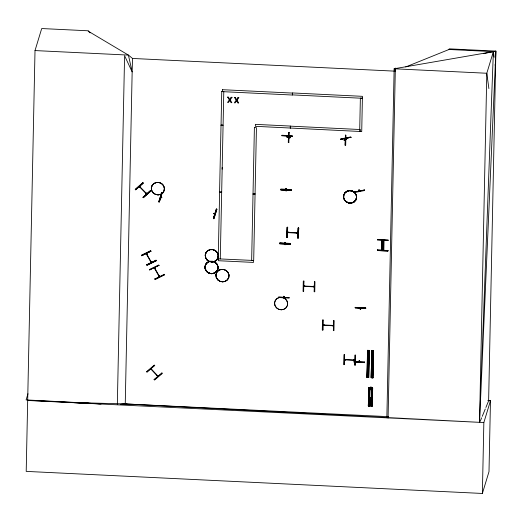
<?xml version="1.0" encoding="UTF-8"?>
<svg xmlns="http://www.w3.org/2000/svg" width="522" height="522" viewBox="0 0 522 522"><rect width="100%" height="100%" fill="white"/><g stroke="black" fill="none" stroke-linecap="round" stroke-linejoin="round"><path stroke-width="0.78" d="M388.074 417.92L395.278 71.168L395.767 68.03M90.058 32.853L88.277 31.203L88.401 30.798L41.708 28.54L35.013 50.575L26.204 471.392L482.374 493.46L488.997 471.653L490.471 400.746L488.037 400.628M117.333 404.622L124.588 55.73L132.157 71.879L125.247 403.924L120.504 404.354L126.879 403.917M221.687 191.965L219.56 192.142L221.034 125.052M218.49 258.768L218.45 260.719L253.47 262.416L253.516 260.465L218.235 258.847L219.625 192.031L221.667 192.129M220.277 258.945L223.077 125.15M222.163 169.154L222.196 167.523M290.271 128.099L290.31 126.148L360.35 129.534L360.31 131.485L255.343 126.317L255.382 124.366L290.402 126.063L290.363 128.007M303.719 291.015L303.08 291.165L303.289 281.136L303.921 280.993M303.099 291.152L303.523 291.165L303.811 281.123L303.66 291.198M304.717 285.952C305.683 287.27 302.336 285.704 304.717 286.004M304.711 286.454L304.828 286.063L303.876 286.017M313.317 286.924C312.698 284.451 315.575 288.222 313.33 286.421M314.375 281.684L314.962 281.71L314.753 291.733L314.166 291.707L314.433 281.502M314.74 291.713L314.322 291.687L314.531 281.665M322.909 329.93L322.27 330.087L322.531 320.045L323.118 319.908M323.059 320.09L322.85 330.113L322.922 320.058M333.46 325.787L324.123 325.33C322.779 326.061 322.733 324.195 324.129 324.984L333.467 325.434M323.901 325.376L323.908 324.867M324.123 325.33L324.129 324.984M332.318 325.78L332.299 325.382M332.507 325.793L332.521 325.337M333.238 325.826L333.323 325.395M333.623 320.417L334.152 320.625L333.943 330.648L333.356 330.622L333.656 320.56L333.46 330.596M344.376 364.506L343.737 364.663L343.965 354.621L344.585 354.484M344.324 364.689L344.533 354.666M354.927 360.363L345.59 359.906C344.292 360.585 344.2 358.823 345.597 359.56L354.934 360.01M345.368 359.952L345.486 359.554L344.54 359.508M345.59 359.906L345.597 359.56M353.759 360.304L353.766 359.958M353.981 360.369L353.988 359.912M354.706 360.402L354.797 359.971M355.091 354.993L355.619 355.201L355.41 365.224L354.829 365.198L355.123 355.13L354.914 365.152M367.077 377.517L367.945 350.308L367.436 377.458L367.775 377.536L368.343 350.392L367.964 350.249L367.514 350.36L366.953 377.504L367.436 377.458M367.331 377.452L367.893 350.308M367.645 377.543L368.343 350.392M367.997 377.563L368.539 350.406L369.361 350.445L368.773 377.595L367.971 377.55L368.539 350.406M368.454 377.504L368.917 350.36L368.349 377.504L368.715 377.602M368.669 377.589L369.361 350.445M372.036 406.103L372.715 388.055L368.963 387.787L368.304 405.953L368.839 405.972L368.284 405.946L368.982 387.813M368.539 405.914L368.917 387.813M368.604 405.92L369.074 387.409L369.015 405.992L369.341 387.879L369.896 387.905L369.498 406.012L369.896 387.905M368.747 405.972L369.211 387.866L368.819 405.979M368.969 405.979L369.517 406.005L369.426 387.885M370.202 387.768L370.392 387.135L371.462 387.187L371.266 387.983L371.462 387.344M370.77 387.115L371.155 387.317M371.116 406.109L371.775 387.924L371.651 406.123L371.103 406.103L371.527 388.009M371.657 377.687L372.121 350.536L371.553 377.68L371.918 377.778L372.564 350.621L372.186 350.477L371.742 350.582L371.175 377.726L371.762 350.595L371.201 377.739L372.003 377.765M371.801 387.97L371.566 406.129L372.029 388.022M371.873 377.765L372.564 350.621M371.423 406.07L371.775 387.924M372.271 377.797L372.76 350.634L373.21 350.523L373.589 350.673L372.995 377.824L372.199 377.778L373.021 377.817M371.781 406.136L372.303 387.565L371.801 406.142L372.336 406.162M372.323 377.791L373.191 350.582L372.682 377.732M372.577 377.732L373.139 350.588M372.108 406.103L372.447 387.996M372.577 387.578L372.427 389.79L368.923 389.621M372.943 377.824L373.589 350.673M377.478 249.823L377.406 250.56L387.918 251.036L377.413 250.488M377.628 239.983L377.641 239.422L388.153 239.957L388.133 240.485L377.68 239.8M381.504 250.201L381.719 240.172M383.84 250.306L384.048 240.283M387.911 251.069L387.983 250.332M479.542 422.167L486.804 73.256L493.375 51.632L495.9 51.104L488.625 400.831M482.374 493.46L483.848 422.552L490.471 400.746L488.031 400.766M35.013 50.575L128.464 55.097L132.503 58.451L132.164 71.879L128.399 55.091L88.277 31.203M281.965 135.811L281.978 135.25L292.49 135.818L292.47 136.379L282.017 135.629M291.335 190.602L291.387 189.577L280.882 189.003L280.829 190.028L291.335 190.602L280.843 189.956M279.74 243.767L290.245 244.342L279.733 243.781L279.772 242.834L290.284 243.402L290.239 244.348M278.624 297.605L278.644 297.051L289.149 297.625L289.142 298.108L278.637 297.54M287.035 136.19L287.465 137.116L287.009 137.097L287.035 136.085M286.304 189.858L286.271 190.967L285.939 189.943M285.886 188.84C286.434 187.92 286.846 190.054 285.919 189.643L285.945 188.736L286.363 188.866M287.374 137.116L287.433 136.242M285.247 243.311L284.784 243.363L284.771 242.443M285.227 244.596L284.803 244.674C284.718 242.091 285.906 245.66 284.692 244.564M284.823 243.396C284.333 241.725 285.991 242.495 285.188 243.52M286.284 189.662L286.31 188.755M284.138 297.142L283.714 297.22L283.74 296.32L284.144 296.372L284.079 297.344M285.169 244.694L285.188 243.787M285.188 243.415L285.214 242.508L284.849 242.489M284.079 297.24L284.105 296.339M288.907 142.343L288.268 142.493L288.601 132.451L289.181 132.32M289.201 137.756C288.496 137.051 290.669 137.123 289.932 137.795M345.238 140.411L344.285 140.464L344.298 139.961M345.016 140.451L345.107 140.02M345.381 135.231L345.962 135.263L345.688 145.279L345.101 145.246L345.433 135.048M355.214 307.895L355.234 307.341L365.739 307.902L365.72 308.469L355.273 307.712M354.086 362.105L364.591 362.653L354.086 362.111L354.151 361.374M360.682 309.096L360.219 309.148L360.206 308.228M360.258 309.181L360.284 308.169M359.593 361.648L359.169 361.726L359.195 360.819L359.599 360.878L359.534 361.85M360.624 309.2L360.65 308.293L360.226 308.378M359.534 361.746L359.56 360.846M364.591 362.686L364.656 361.948M449.011 49.486L493.375 51.632L479.555 422.167L495.9 51.104L449.207 48.846L449.011 49.486L405.731 66.953M287.283 237.177L286.643 237.314L287.074 227.298L287.596 227.298L287.165 237.308L287.518 227.318M287.224 237.36L287.713 227.168M287.544 232.531C291.348 231.194 285.377 234.228 288.398 232.192M297.932 233.249C296.463 233.987 296.476 231.944 297.945 232.897M296.985 233.236L297.005 232.779M297.71 233.282L297.808 232.851M298.245 228.029L297.827 238.052L298.245 228.029L298.741 228.101L298.31 238.117L297.723 238.078L298.212 227.886M298.297 238.097L298.695 228.081M387.931 250.625L377.432 250.025M290.265 243.963L279.805 243.037M278.644 297.168L289.155 297.684M387.99 417.913L388.094 416.647L125.247 403.93L74.431 402.56M139.413 186.811C140.431 185.734 140.392 188.84 139.302 186.622M146.264 193.094L145.886 193.434M146.845 193.838C145.984 191.789 145.292 194.438 146.773 193.708M150.838 369.087L151.184 368.793M150.727 368.897C151.112 370.503 152.581 369.184 150.995 368.669M157.513 375.54C156.47 375.475 157.97 377.034 158.009 376.062M158.114 376.258L157.468 375.435L157.168 375.833M280.856 189.493L291.406 189.858M354.112 361.576L364.617 362.151L354.099 361.557M286.956 136.144L287.009 137.097M287.426 137.012L286.898 136.986M285.867 188.69L285.919 189.747M285.86 189.891L285.906 190.948M286.33 190.765L286.35 190.067M359.123 360.774L359.169 361.726M27.979 393.745L26.1 399.924L90.456 403.238M150.969 251.128L141.736 255.636M146.969 265.248L156.208 260.739L146.976 265.28L146.747 264.602M159.047 265.293L149.814 269.809M155.987 260.087L156.208 260.759M155.054 279.44L164.267 274.872L155.047 279.446L154.825 278.768M164.286 274.937L164.065 274.259M229.804 100.335L228.382 102.534L227.54 102.488L229.302 99.93L227.651 97.014M231.174 97.183L229.726 99.421L228.447 97.053M154.78 365.315L154.329 365.08L146.604 371.644L147.054 371.886M229.752 100.518L231.05 102.658L231.853 102.697L230.228 99.826M230.169 100.009L232.022 97.222M236.623 100.661L235.2 102.86L234.352 102.821L236.12 100.257L234.469 97.34M237.993 97.516L236.544 99.748L235.265 97.379M236.57 100.844L237.869 102.991L238.671 103.03L237.047 100.152M236.988 100.335L238.841 97.555M154.173 379.474L154.512 380.075L162.244 373.498L161.905 372.904M290.31 243.611L279.772 243.272M350.98 137.266L340.762 139.309M364.46 189.806L364.539 190.537L354.321 192.572L354.242 191.848M383.52 240.081L383.311 250.103M382.143 250.045L382.241 240.159L382.032 250.182M368.604 405.803L372.108 405.972L369.308 405.835M382.202 244.87L383.37 244.922M383.35 245.621L382.189 245.562M161.735 192.357L162.296 192.527L159.308 202.06L158.747 201.883L161.735 192.35L162.238 192.461L159.256 201.994L162.159 192.461M161.787 192.344L158.753 201.877M161.781 197.362C160.195 198.386 161.892 196.305 161.631 197.845M214.705 213.531C214.522 214.947 212.872 212.317 214.901 213.648M216.486 209.068L213.452 218.574L216.421 209.028L216.898 209.218L213.916 218.751L213.354 218.581L216.336 209.048L216.898 209.224L213.916 218.744M480.136 421.502L481.649 417.815M482.256 416.334L485.29 408.954M485.897 407.48L488.324 401.568M146.14 253.64C146.03 255.01 147.719 254.508 146.519 253.49M146.545 254.475L147.008 254.247M150.649 261.816L151.015 261.555L151.471 262.449M151.119 261.594C150.042 260.961 150.975 263.271 151.419 262.24M154.597 267.655C156.222 269.287 153.357 268.504 154.688 267.819M154.669 268.7L155.034 268.438M159.145 275.786L158.708 275.916L159.23 276.771M159.549 276.614L159.125 275.675L158.681 276.007M288.568 232.655L296.764 233.164M345.636 138.506L345.838 139.472L346.269 139.309M345.753 139.413C346.693 140.294 346.269 137.854 345.636 138.721M358.842 190.093L359.358 190.067M358.784 190.028L358.999 190.961L359.475 190.758M304.789 286.447L303.869 286.363M290.01 137.782L289.097 137.697M297.788 233.275L296.874 233.171M388.094 416.647L386.854 417.796L394.143 68.773L493.375 51.632L494.138 57.276M135.237 189.453L142.819 182.72L135.257 189.447L135.642 189.871L143.224 183.144L142.819 182.726M139.922 187.333L140.301 187.091L139.642 186.465M143.328 197.701L150.91 190.993L143.328 197.727L142.924 197.316L150.506 190.589L150.904 191M147.002 372.069L154.695 365.4L146.963 371.971M151.334 369.615L151.719 369.387L151.073 368.747M359.475 190.974L359.227 189.982L358.868 190.054L359.09 190.941M284.829 243.663L284.803 244.674M359.156 360.852L359.665 360.95M371.155 387.291L370.718 387.35M344.239 364.656L344.389 354.634M286.643 237.308L287.126 227.285L287.655 227.351M141.684 255.819L141.403 255.323L150.643 250.801L150.917 251.304M150.669 250.828L141.416 255.317M146.695 264.784L155.98 260.289L146.747 264.837M159.073 276.608L159.517 276.477L159.047 275.714M154.773 278.95L164.058 274.455M483.803 53.538L493.375 51.632M340.709 139.491L340.572 138.943L350.804 136.927L350.928 137.449M354.184 192.031L364.434 190.008L354.216 192.089M367.586 350.373L366.973 377.51L367.775 377.536M146.454 193.995L145.847 193.316M74.378 402.736L101.118 403.917M132.503 58.451L395.278 71.168L394.143 68.773L486.804 73.256L488.886 88.583M362.412 98.208L360.369 98.11L359.678 131.518L361.72 131.616L362.431 96.329L292.392 92.936L292.353 94.887L362.392 98.28M227.599 97.196L228.395 97.236M231.122 97.366L231.97 97.405M234.411 97.523L235.213 97.562M237.941 97.692L238.782 97.738M220.95 125.326L222.992 125.424M253.04 193.518L255.082 193.616M253.007 194.393L255.049 194.491M388.146 240.368L377.641 239.859M377.419 249.999L387.924 250.508M304.939 286.069L313.109 286.461M313.22 286.467L314.166 286.513M304.926 286.415L313.102 286.813M313.207 286.813L314.159 286.865M323.066 324.932L324.018 324.978M332.41 325.382L333.356 325.428M323.059 325.278L324.012 325.33M332.403 325.735L333.349 325.78M353.877 359.958L354.829 360.004M344.533 359.854L345.479 359.906M353.87 360.31L354.816 360.356M369.256 387.722L372.212 387.866M369.217 389.562L372.173 389.706M369.478 397.464L372.277 397.601L369.452 397.536M369.439 399.297L372.245 399.434L369.413 399.376M369.406 400.935L372.212 401.066L369.387 401.007M27.738 400.296L89.001 403.265M95.474 403.578L99.526 403.774M27.679 400.478L483.848 422.552L125.247 403.93M96.152 403.532L101.04 403.78M344.187 140.007L345.14 140.059M289.103 137.345L290.056 137.397M344.181 140.353L345.127 140.405M355.234 307.36L365.739 307.934M355.228 307.778L365.733 308.345M355.234 307.778L365.739 308.352M298.153 228.068L298.741 228.107M287.557 232.186L288.503 232.251M288.614 232.257L296.783 232.819M296.887 232.825L297.84 232.89M214.007 213.315L213.857 213.792M149.723 269.881L158.929 265.326M344.285 140.464L344.194 139.916L345.244 140.066M383.618 240.244L383.357 250.26M345.486 135.205L345.192 145.207M289.945 137.286L290.043 137.834L288.986 137.691M213.883 213.328L214.796 213.615M160.959 197.159L161.866 197.447M213.779 213.661L214.692 213.948M160.854 197.492L161.761 197.779M283.655 297.299L283.661 296.274L284.209 296.45M360.65 308.293L360.676 309.278L360.154 309.07M140.372 187.215L146.036 193.01M146.114 193.088L146.767 193.76M139.374 186.7L140.033 187.372M140.111 187.45L145.775 193.244M151.791 369.511L157.324 375.416M157.403 375.494L158.042 376.179M150.806 368.976L151.445 369.661M151.517 369.739L157.057 375.644M157.129 375.723L157.774 376.408M146.662 253.627L146.963 254.39M158.995 265.476L158.714 264.974L149.481 269.489L149.755 269.991M154.59 267.747L155.041 268.556M155.093 268.647L158.995 275.623M147.015 254.482L150.917 261.45M150.969 261.548L151.419 262.357M154.264 267.903L154.721 268.713M154.773 268.804L158.668 275.779M158.727 275.87L159.177 276.68M146.643 254.547L146.193 253.855M146.695 254.638L150.597 261.607M150.649 261.705L151.099 262.514M359.227 189.982L359.449 190.869M346.021 138.539L346.243 139.426M345.662 138.611L345.884 139.498M495.13 64.539L495.456 66.953M292.477 136.216L281.978 135.687M221.752 91.402L221.054 124.81L223.096 124.908L223.794 91.5L221.752 91.402M222.496 89.699L222.45 91.644L292.496 95.037L292.535 93.086L222.496 89.699M254.397 127.577L251.65 260.328L253.692 260.432L256.439 127.675L254.397 127.577M382.313 244.877C382.078 247.16 384.59 244.185 382.313 244.877M288.992 132.477L288.712 142.493L288.992 132.477M368.669 402.736L372.173 402.906L368.669 402.736M368.643 403.963L372.147 404.132L368.643 403.963M143.126 183.013L135.55 189.74L143.165 183.046M150.564 190.595L143.035 197.394L150.577 190.628M161.911 373.093L154.12 379.657L161.911 373.093M150.851 251.16L141.619 255.676L150.851 251.16M350.895 137.293L340.677 139.335L350.895 137.293M153.168 192.827A6.558 6.205 16.9 0 0 164.143 190.563A6.558 6.205 16.9 0 0 156.306 182.55A6.597 6.238 16.9 0 0 153.135 192.853A6.597 6.238 16.9 0 0 164.182 190.576A6.597 6.238 16.9 0 0 156.3 182.517A6.558 6.205 16.9 0 0 153.168 192.827M153.161 192.768A6.597 6.238 16.9 0 0 164.202 190.497A6.597 6.238 16.9 0 0 156.319 182.432A6.597 6.238 16.9 0 0 153.161 192.768M276.373 307.771A6.584 6.231 16.9 0 0 287.394 305.5A6.584 6.231 16.9 0 0 279.524 297.455A6.584 6.231 16.9 0 0 276.373 307.771M276.386 307.693A6.597 6.238 16.9 0 0 287.433 305.422A6.597 6.238 16.9 0 0 279.551 297.357A6.597 6.238 16.9 0 0 276.386 307.693M206.79 271.668A6.558 6.205 16.9 0 0 217.765 269.404A6.597 6.238 16.9 0 0 209.922 261.359A6.597 6.238 16.9 0 0 206.764 271.694A6.597 6.238 16.9 0 0 217.804 269.417A6.558 6.205 16.9 0 0 209.935 261.392A6.558 6.205 16.9 0 0 206.79 271.668M216.806 271.186A6.558 6.205 16.9 0 0 213.348 261.424A6.545 6.192 16.9 0 1 216.8 271.172A6.558 6.205 16.9 0 1 206.118 270.664A6.558 6.205 16.9 0 1 209.975 261.261A6.597 6.238 16.9 0 1 217.831 269.332A6.597 6.238 16.9 0 1 206.784 271.61A6.597 6.238 16.9 0 1 209.948 261.274A6.545 6.192 16.9 0 0 206.131 270.657A6.545 6.192 16.9 0 0 216.8 271.172M207.045 259.995A6.558 6.205 16.9 0 0 218.02 257.738A6.558 6.205 16.9 0 0 210.183 249.725A6.558 6.205 16.9 0 0 207.045 259.995M207.084 259.858A6.558 6.205 16.9 0 0 218.059 257.594A6.558 6.205 16.9 0 0 210.229 249.581A6.597 6.238 16.9 0 0 207.038 259.936A6.597 6.238 16.9 0 0 218.079 257.666A6.597 6.238 16.9 0 0 210.203 249.601A6.558 6.205 16.9 0 0 207.084 259.858A6.545 6.192 16.9 0 0 218.046 257.594A6.545 6.192 16.9 0 0 210.229 249.601A6.545 6.192 16.9 0 0 207.09 259.852M217.746 279.812A6.558 6.205 16.9 0 0 228.721 277.547A6.558 6.205 16.9 0 0 220.884 269.535A6.558 6.205 16.9 0 0 217.746 279.812M217.739 279.753A6.597 6.238 16.9 0 0 228.786 277.476A6.597 6.238 16.9 0 0 220.904 269.417A6.597 6.238 16.9 0 0 217.739 279.753A6.597 6.238 16.9 0 0 228.78 277.482A6.597 6.238 16.9 0 0 220.904 269.417A6.597 6.238 16.9 0 0 217.739 279.753M344.487 200.089A6.584 6.231 16.9 0 0 355.834 200.037A6.597 6.238 16.9 0 0 349.812 190.654A6.597 6.238 16.9 0 0 344.481 200.089A6.597 6.238 16.9 0 0 355.847 200.037A6.584 6.231 16.9 0 0 349.812 190.674A6.584 6.231 16.9 0 0 344.487 200.089M344.553 199.933A6.558 6.205 16.9 0 0 355.854 199.88A6.558 6.205 16.9 0 0 349.857 190.556A6.558 6.205 16.9 0 0 344.553 199.933M344.507 200.004A6.597 6.238 16.9 0 0 355.873 199.952A6.597 6.238 16.9 0 0 349.838 190.576A6.597 6.238 16.9 0 0 344.507 200.004M344.566 199.926A6.545 6.192 16.9 0 0 355.841 199.874A6.545 6.192 16.9 0 0 349.857 190.569A6.545 6.192 16.9 0 0 344.566 199.926M369.948 398.932A0.783 0.737 16.9 0 0 371.259 398.658A0.783 0.737 16.9 0 0 370.32 397.705A0.783 0.737 16.9 0 0 369.948 398.932"/></g></svg>
